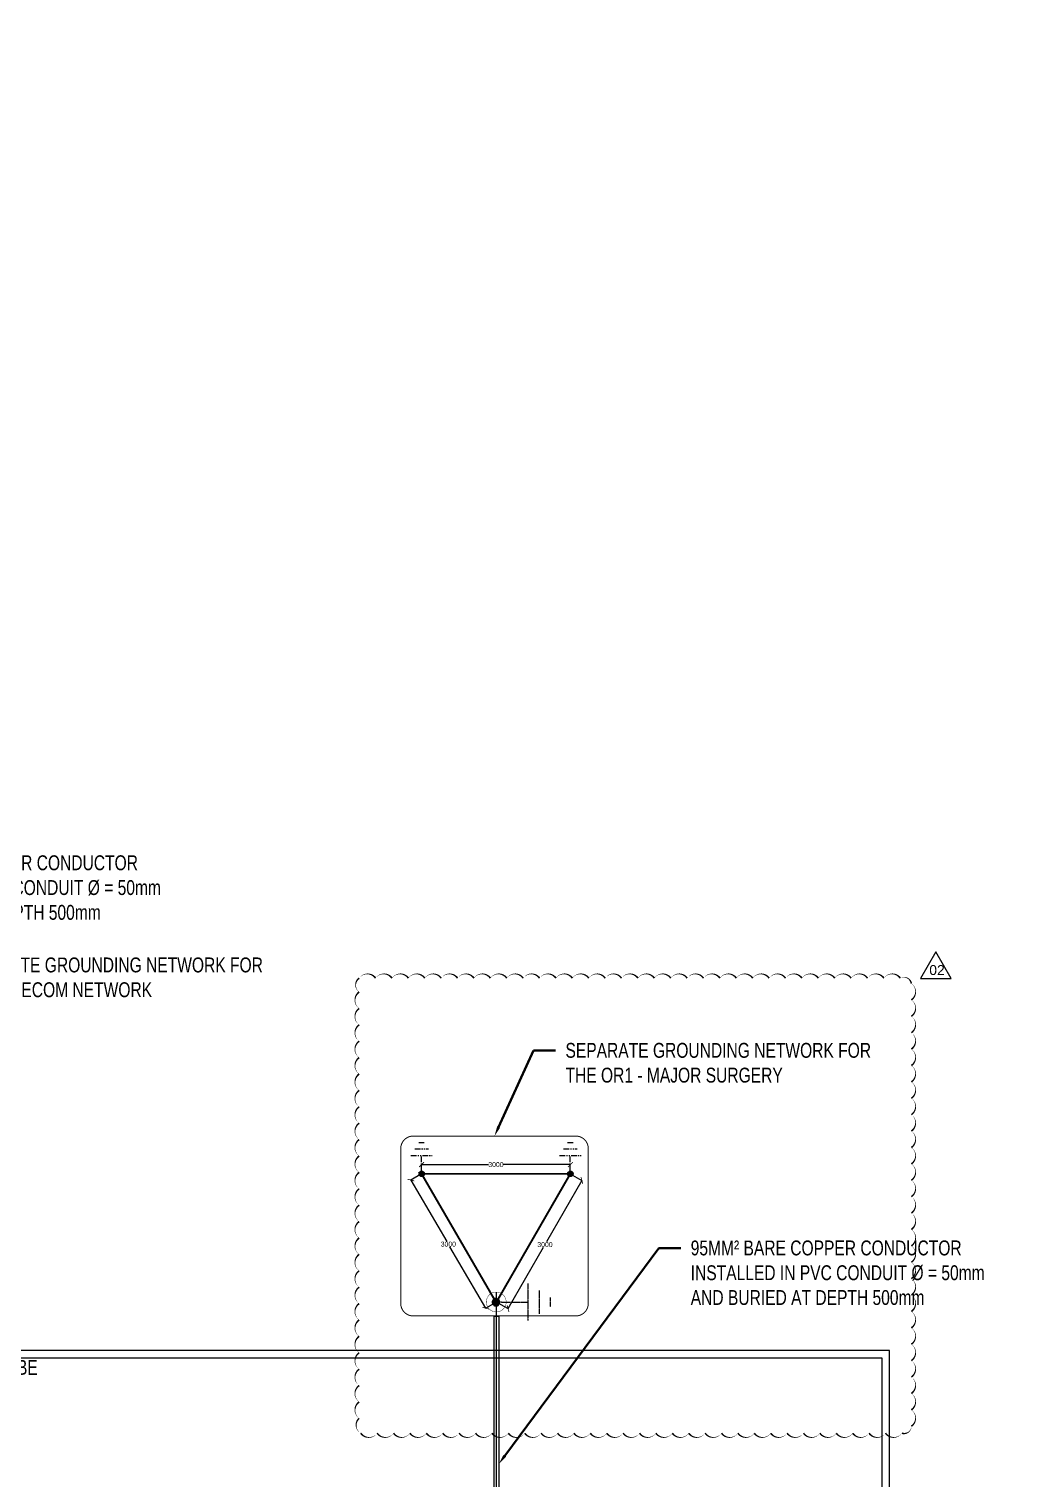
# Model space of a CAD drawing. Header units: metres. Extents: x -18745 to 220762, y -1579758 to -1356048.
# Drawn here: x 127256 to 147125, y -1385298 to -1356048 of the extents above; entities that cross this region are included whole.
import ezdxf
from ezdxf import colors
from ezdxf.entities.mleader import LeaderData, LeaderLine
from ezdxf.math import Vec2, Vec3

# ---------------------------------------------------------------- set-up
doc = ezdxf.new("R2010")
doc.units = ezdxf.units.M
doc.header["$PDMODE"] = 35
for name, pattern in [('CENTER', [2, 1.25, -0.25, 0.25, -0.25]), ('DASHDOTX2', [50.8, 25.4, -12.7, 0, -12.7]), ('DASHED', [19.05, 12.7, -6.35]), ('DASHED2', [0.375, 0.25, -0.125]), ('PHANTOMX2', [5, 2.5, -0.5, 0.5, -0.5, 0.5, -0.5])]:
    doc.linetypes.add(name, pattern=pattern)
doc.layers.get('0').update_dxf_attribs({"lineweight": 0})
doc.layers.get('Defpoints').update_dxf_attribs({"lineweight": 0})
for name, color, linetype in [('0E-PW-GRD', 6, 'Continuous'), ('0E-PW-GRD2', 6, 'Continuous'), ('E - DETAILS CLOUD', 7, 'Continuous'), ('E-DIM', 7, 'Continuous'), ('PD-VENT', 70, 'Continuous')]:
    doc.layers.add(name, color=color, linetype=linetype)
doc.layers.add('E-GRND', color=94, linetype='DASHED2', lineweight=40)
doc.layers.add('Tiles', color=252, linetype='Continuous', lineweight=5)
doc.layers.add('REV 01', color=7, linetype='Continuous', lineweight=0, true_color=0xe41b4d)
doc.styles.add('Arial', font='arial.ttf', dxfattribs={"height": 245.883234})
doc.styles.add('ROMANS', font='romans.shx', dxfattribs={"width": 0.85})
doc.styles.get("Standard").update_dxf_attribs({"font": 'GOTHIC.TTF'})
doc.dimstyles.get("Standard").update_dxf_attribs({"dimtxt": 0.1, "dimasz": 0.18, "dimexe": 0.18, "dimexo": 0.0625, "dimgap": 0.09, "dimtad": 0, "dimtih": 1, "dimtoh": 1, "dimzin": 0, "dimdsep": 46, "dimtxsty": 'Standard', "dimcen": 0.09, "dimadec": 0, "dimazin": 0, "dimtfac": 1, "dimtofl": 0, "dimtmove": 0, "dimatfit": 3, "dimfxl": 1, "dimtolj": 1, "dimtzin": 0, "dimarcsym": 0})

# ---------------------------------------------------------------- blocks, each defined once
blk = doc.blocks.new('A$C22ed9212')
at = {"layer": 'Tiles', "elevation": 0}
for points in [[(-381106, -413551), (-381106, -405051), (-399449, -405051, -0.414214), (-403099, -401401), (-403099, -395531, 0.414214), (-411749, -386881), (-430349, -386881, -0.431909), (-432844, -384231), (-427349, -384231), (-427349, -378241)], [(-380956, -413551), (-380956, -404901), (-399449, -404901, -0.414214), (-402949, -401401), (-402949, -395531, 0.414214), (-411749, -386731), (-430349, -386731, -0.414214), (-432699, -384381), (-427199, -384381), (-427199, -378241)]]:
    blk.add_lwpolyline(points, format="xyb", dxfattribs=at)
blk = doc.blocks.new('*U15')
at = {"linetype": 'ByBlock', "lineweight": -2}
h = blk.add_hatch(color=0, dxfattribs=at)
edge = h.paths.add_edge_path(flags=0)
edge.add_arc((0, 0), 1.19, 0, 180)
edge.add_arc((0, 0), 1.19, 180, 360)
at = {"color": 0, "linetype": 'ByBlock', "lineweight": -2}
for p, q in [((-13.58, -1.16), (-13.58, 1.19)), ((-10.82, -2.97), (-10.82, 2.97)), ((-8, -4.66), (-8, 4.66)), ((0, 0), (-8, 0))]:
    blk.add_line(p, q, dxfattribs=at)
blk.add_circle((0, 0), 1.19, dxfattribs=at)
blk = doc.blocks.new('_ArchTick')
at = {"color": 0, "linetype": 'ByBlock', "const_width": 0.15}
blk.add_lwpolyline([(-0.5, -0.5), (0.5, 0.5)], dxfattribs=at)
blk = doc.blocks.new('*D206')
at = {"layer": 'Defpoints', "color": 0, "transparency": 16777216}
for p in [(135175, -1378956), (135175, -1379142), (138175, -1379142)]:
    blk.add_point(p, dxfattribs=at)
at = {"layer": 'E-DIM', "lineweight": -2, "transparency": 16777216}
for p, q in [((135175, -1379142), (135175, -1378956)), ((138175, -1379142), (138175, -1378956))]:
    blk.add_line(p, q, dxfattribs=at)
at = {"layer": 'E-DIM', "color": 0, "lineweight": -2, "transparency": 16777216}
for p, q in [((135175, -1378956), (136525, -1378956)), ((138175, -1378956), (136825, -1378956))]:
    blk.add_line(p, q, dxfattribs=at)
at = {"layer": 'E-DIM', "color": 0, "lineweight": -2, "transparency": 16777216, "xscale": 100, "yscale": 100, "zscale": 100, "rotation": 180}
blk.add_blockref('_ArchTick', (135175, -1378956), dxfattribs=at)
at = {"layer": 'E-DIM', "color": 0, "lineweight": -2, "transparency": 16777216, "xscale": 100, "yscale": 100, "zscale": 100}
blk.add_blockref('_ArchTick', (138175, -1378956), dxfattribs=at)
at = {"layer": 'E-DIM', "color": 3, "transparency": 16777216, "insert": (136675, -1378956), "char_height": 100, "attachment_point": 5}
blk.add_mtext('\\A1;3000', dxfattribs=at)
blk = doc.blocks.new('GROUND-ROD1')
at = {"layer": 'E-GRND', "linetype": 'ByBlock', "lineweight": -2}
h = blk.add_hatch(color=256, dxfattribs=at)
edge = h.paths.add_edge_path(flags=0)
edge.add_arc((-6, 4), 76.2, 0, 180)
edge.add_arc((-6, 4), 76.2, 180, 360)
for p, q in [((-650, -373), (-650, 373)), ((-1097, -92), (-1097, 95)), ((-876, -237), (-876, 237)), ((-2, 0), (-650, 0))]:
    blk.add_line(p, q, dxfattribs=at)
at = {"layer": 'E-GRND', "const_width": 8}
blk.add_lwpolyline([(111, -159, -2.025962), (111, 159, -0.493593), (111, -159, 0.493593)], format="xyb", dxfattribs=at)
at = {"layer": 'E-GRND', "linetype": 'ByBlock', "lineweight": -2}
for start, end in [(360, 180), (180, 360)]:
    blk.add_arc((-6, 4), 76.2, start, end, dxfattribs=at)
blk = doc.blocks.new('*D207')
at = {"layer": 'Defpoints', "color": 0, "transparency": 16777216}
for p in [(138175, -1379142, 0), (136686, -1381728, 0), (136919, -1381862)]:
    blk.add_point(p, dxfattribs=at)
at = {"layer": 'E-DIM', "lineweight": -2, "transparency": 16777216}
for p, q in [((138175, -1379143), (138409, -1379277)), ((136686, -1381728), (136920, -1381862))]:
    blk.add_line(p, q, dxfattribs=at)
at = {"layer": 'E-DIM', "color": 0, "lineweight": -2, "transparency": 16777216}
for p, q in [((138409, -1379277), (137694, -1380517)), ((136919, -1381862), (137634, -1380622))]:
    blk.add_line(p, q, dxfattribs=at)
at = {"layer": 'E-DIM', "color": 0, "lineweight": -2, "transparency": 16777216, "xscale": 100, "yscale": 100, "zscale": 100}
for p, rotation in [((138409, -1379277), 60.05458137180595), ((136919, -1381862), 240.054581371806)]:
    blk.add_blockref('_ArchTick', p, dxfattribs=dict(at, rotation=rotation))
at = {"layer": 'E-DIM', "color": 3, "transparency": 16777216, "insert": (137664, -1380570), "char_height": 100, "attachment_point": 5}
blk.add_mtext('\\A1;3000', dxfattribs=at)
blk = doc.blocks.new('*D205')
at = {"layer": 'Defpoints', "color": 0, "transparency": 16777216}
for p in [(135175, -1379142, 0), (136686, -1381728), (136470, -1381853)]:
    blk.add_point(p, dxfattribs=at)
at = {"layer": 'E-DIM', "lineweight": -2, "transparency": 16777216}
for p, q in [((135175, -1379143), (134959, -1379268)), ((136686, -1381728), (136470, -1381854))]:
    blk.add_line(p, q, dxfattribs=at)
at = {"layer": 'E-DIM', "color": 0, "lineweight": -2, "transparency": 16777216}
for p, q in [((134960, -1379268), (135684, -1380508)), ((136470, -1381853), (135746, -1380613))]:
    blk.add_line(p, q, dxfattribs=at)
at = {"layer": 'E-DIM', "color": 0, "lineweight": -2, "transparency": 16777216, "xscale": 100, "yscale": 100, "zscale": 100}
for p, rotation in [((134960, -1379268), 120.3037327139129), ((136470, -1381853), 300.3037327139129)]:
    blk.add_blockref('_ArchTick', p, dxfattribs=dict(at, rotation=rotation))
at = {"layer": 'E-DIM', "color": 3, "transparency": 16777216, "insert": (135715, -1380561), "char_height": 100, "attachment_point": 5}
blk.add_mtext('\\A1;3000', dxfattribs=at)

msp = doc.modelspace()

# ---------------------------------------------------------------- linework, layer by layer
at = {"layer": '0E-PW-GRD', "linetype": 'DASHDOTX2', "ltscale": 10, "const_width": 40, "elevation": 0}
msp.add_lwpolyline([(136679.8, -1381737.7), (135174.8, -1379142.5), (138174.8, -1379142.5), (136679.8, -1381737.7)], dxfattribs=at)
at = {"layer": '0E-PW-GRD2', "linetype": 'DASHED', "ltscale": 20, "const_width": 26.5, "elevation": 0}
msp.add_lwpolyline([(136686.4, -1390031.5), (136685.5, -1381527.1)], dxfattribs=at)
at = {"layer": '0E-PW-GRD2', "ltscale": 20, "const_width": 26.5, "elevation": 0}
msp.add_lwpolyline([(136686, -1382016.1), (136636, -1382016.1), (136636, -1387962.4), (136736, -1387962.4), (136736, -1382016.1), (136686, -1382016.1)], dxfattribs=at)
at = {"layer": 'E - DETAILS CLOUD', "linetype": 'CENTER', "ltscale": 200, "const_width": 20, "elevation": 0}
msp.add_lwpolyline([(138287.2, -1382008.9), (135005.2, -1382008.9, -0.4142136), (134755.2, -1381758.9), (134755.2, -1378630.5, -0.4142136), (135005.2, -1378380.5), (138287.2, -1378380.5, -0.4142136), (138537.2, -1378630.5), (138537.2, -1381758.9, -0.4142136)], format="xyb", close=True, dxfattribs=at)
at = {"layer": 'REV 01', "elevation": 0}
msp.add_lwpolyline([(145548.5, -1374664.1), (145236.7, -1375204.1), (145860.2, -1375204.1)], close=True, dxfattribs=at)
at = {"layer": 'REV 01'}
msp.add_lwpolyline([(133916.8, -1375195.3, 0, 33.1, -0.5205671), (134247.5, -1375195.3, 0, 33.1, -0.5205671), (134578.3, -1375195.3, 0, 33.1, -0.5205671), (134909.1, -1375195.3, 0, 33.1, -0.5205671), (135239.8, -1375195.3, 0, 33.1, -0.5205671), (135570.6, -1375195.3, 0, 33.1, -0.5205671), (135901.3, -1375195.3, 0, 33.1, -0.5205671), (136232.1, -1375195.3, 0, 33.1, -0.5205671), (136562.9, -1375195.3, 0, 33.1, -0.5205671), (136893.6, -1375195.3, 0, 33.1, -0.5205671), (137224.4, -1375195.3, 0, 33.1, -0.5205671), (137555.2, -1375195.3, 0, 33.1, -0.5205671), (137885.9, -1375195.3, 0, 33.1, -0.5205671), (138216.7, -1375195.3, 0, 33.1, -0.5205671), (138547.5, -1375195.3, 0, 33.1, -0.5205671), (138878.2, -1375195.3, 0, 33.1, -0.5205671), (139209, -1375195.3, 0, 33.1, -0.5205671), (139539.8, -1375195.3, 0, 33.1, -0.5205671), (139870.5, -1375195.3, 0, 33.1, -0.5205671), (140201.3, -1375195.3, 0, 33.1, -0.5205671), (140532.1, -1375195.3, 0, 33.1, -0.5205671), (140862.8, -1375195.3, 0, 33.1, -0.5205671), (141193.6, -1375195.3, 0, 33.1, -0.5205671), (141524.4, -1375195.3, 0, 33.1, -0.5205671), (141855.1, -1375195.3, 0, 33.1, -0.5205671), (142185.9, -1375195.3, 0, 33.1, -0.5205671), (142516.7, -1375195.3, 0, 33.1, -0.5205671), (142847.4, -1375195.3, 0, 33.1, -0.5205671), (143178.2, -1375195.3, 0, 33.1, -0.5205671), (143509, -1375195.3, 0, 33.1, -0.5205671), (143839.7, -1375195.3, 0, 33.1, -0.5205671), (144170.5, -1375195.3, 0, 33.1, -0.5205671), (144501.3, -1375195.3, 0, 33.1, -0.5205671), (144832, -1375195.3, 0, 33.1, -0.5205671), (145054.4, -1375303.6, 0, 33.1, -0.5205671), (145054.4, -1375634.4, 0, 33.1, -0.5205671), (145054.4, -1375965.2, 0, 33.1, -0.5205671), (145054.4, -1376295.9, 0, 33.1, -0.5205671), (145054.4, -1376626.7, 0, 33.1, -0.5205671), (145054.4, -1376957.5, 0, 33.1, -0.5205671), (145054.4, -1377288.2, 0, 33.1, -0.5205671), (145054.4, -1377619, 0, 33.1, -0.5205671), (145054.4, -1377949.8, 0, 33.1, -0.5205671), (145054.4, -1378280.5, 0, 33.1, -0.5205671), (145054.4, -1378611.3, 0, 33.1, -0.5205671), (145054.4, -1378942.1, 0, 33.1, -0.5205671), (145054.4, -1379272.8, 0, 33.1, -0.5205671), (145054.4, -1379603.6, 0, 33.1, -0.5205671), (145054.4, -1379934.4, 0, 33.1, -0.5205671), (145054.4, -1380265.1, 0, 33.1, -0.5205671), (145054.4, -1380595.9, 0, 33.1, -0.5205671), (145054.4, -1380926.7, 0, 33.1, -0.5205671), (145054.4, -1381257.4, 0, 33.1, -0.5205671), (145054.4, -1381588.2, 0, 33.1, -0.5205671), (145054.4, -1381919, 0, 33.1, -0.5205671), (145054.4, -1382249.7, 0, 33.1, -0.5205671), (145054.4, -1382580.5, 0, 33.1, -0.5205671), (145054.4, -1382911.3, 0, 33.1, -0.5205671), (145054.4, -1383242, 0, 33.1, -0.5205671), (145054.4, -1383572.8, 0, 33.1, -0.5205671), (145054.4, -1383903.6, 0, 33.1, -0.5205671), (145054.4, -1384234.3, 0, 33.1, -0.5205671), (144863.4, -1384374, 0, 33.1, -0.5205671), (144532.6, -1384374, 0, 33.1, -0.5205671), (144201.9, -1384374, 0, 33.1, -0.5205671), (143871.1, -1384374, 0, 33.1, -0.5205671), (143540.3, -1384374, 0, 33.1, -0.5205671), (143209.6, -1384374, 0, 33.1, -0.5205671), (142878.8, -1384374, 0, 33.1, -0.5205671), (142548, -1384374, 0, 33.1, -0.5205671), (142217.3, -1384374, 0, 33.1, -0.5205671), (141886.5, -1384374, 0, 33.1, -0.5205671), (141555.7, -1384374, 0, 33.1, -0.5205671), (141225, -1384374, 0, 33.1, -0.5205671), (140894.2, -1384374, 0, 33.1, -0.5205671), (140563.4, -1384374, 0, 33.1, -0.5205671), (140232.7, -1384374, 0, 33.1, -0.5205671), (139901.9, -1384374, 0, 33.1, -0.5205671), (139571.1, -1384374, 0, 33.1, -0.5205671), (139240.4, -1384374, 0, 33.1, -0.5205671), (138909.6, -1384374, 0, 33.1, -0.5205671), (138578.8, -1384374, 0, 33.1, -0.5205671), (138248.1, -1384374, 0, 33.1, -0.5205671), (137917.3, -1384374, 0, 33.1, -0.5205671), (137586.5, -1384374, 0, 33.1, -0.5205671), (137255.8, -1384374, 0, 33.1, -0.5205671), (136925, -1384374, 0, 33.1, -0.5205671), (136594.2, -1384374, 0, 33.1, -0.5205671), (136263.5, -1384374, 0, 33.1, -0.5205671), (135932.7, -1384374, 0, 33.1, -0.5205671), (135601.9, -1384374, 0, 33.1, -0.5205671), (135271.2, -1384374, 0, 33.1, -0.5205671), (134940.4, -1384374, 0, 33.1, -0.5205671), (134609.7, -1384374, 0, 33.1, -0.5205671), (134278.9, -1384374, 0, 33.1, -0.5205671), (133948.1, -1384374, 0, 33.1, -0.5205671), (133916.8, -1384074.6, 0, 33.1, -0.5205671), (133916.8, -1383743.9, 0, 33.1, -0.5205671), (133916.8, -1383413.1, 0, 33.1, -0.5205671), (133916.8, -1383082.3, 0, 33.1, -0.5205671), (133916.8, -1382751.6, 0, 33.1, -0.5205671), (133916.8, -1382420.8, 0, 33.1, -0.5205671), (133916.8, -1382090, 0, 33.1, -0.5205671), (133916.8, -1381759.3, 0, 33.1, -0.5205671), (133916.8, -1381428.5, 0, 33.1, -0.5205671), (133916.8, -1381097.7, 0, 33.1, -0.5205671), (133916.8, -1380767, 0, 33.1, -0.5205671), (133916.8, -1380436.2, 0, 33.1, -0.5205671), (133916.8, -1380105.5, 0, 33.1, -0.5205671), (133916.8, -1379774.7, 0, 33.1, -0.5205671), (133916.8, -1379443.9, 0, 33.1, -0.5205671), (133916.8, -1379113.2, 0, 33.1, -0.5205671), (133916.8, -1378782.4, 0, 33.1, -0.5205671), (133916.8, -1378451.6, 0, 33.1, -0.5205671), (133916.8, -1378120.9, 0, 33.1, -0.5205671), (133916.8, -1377790.1, 0, 33.1, -0.5205671), (133916.8, -1377459.3, 0, 33.1, -0.5205671), (133916.8, -1377128.6, 0, 33.1, -0.5205671), (133916.8, -1376797.8, 0, 33.1, -0.5205671), (133916.8, -1376467, 0, 33.1, -0.5205671), (133916.8, -1376136.3, 0, 33.1, -0.5205671), (133916.8, -1375805.5, 0, 33.1, -0.5205671), (133916.8, -1375474.7, 0, 33.1, -0.5205671)], format="xyseb", close=True, dxfattribs=at)

# ---------------------------------------------------------------- block references
at = {"layer": '0E-PW-GRD', "color": 141, "linetype": 'PHANTOMX2', "xscale": 46.5, "yscale": 46.5, "zscale": 46.5, "rotation": 269.9999999999999}
for p in [(135174.8, -1379142.5, 0), (138174.8, -1379142.5, 0)]:
    msp.add_blockref('*U15', p, dxfattribs=at)
at = {"layer": '0E-PW-GRD', "color": 141, "linetype": 'PHANTOMX2', "rotation": 179.8588190251728}
msp.add_blockref('GROUND-ROD1', (136670.4, -1381727.6, 0), dxfattribs=at)
at = {"layer": 'PD-VENT'}
msp.add_blockref('A$C22ed9212', (525571.7, -977806.6, 2.4), dxfattribs=at)

# ---------------------------------------------------------------- texts
at = {"layer": 'REV 01', "insert": (145416.4, -1374931.6, 0), "char_height": 200, "attachment_point": 1, "style": 'Arial'}
msp.add_mtext_dynamic_manual_height_columns('02', width=336.004, gutter_width=1229.4, heights=[0], dxfattribs=at)

# ---------------------------------------------------------------- dimensions: what is measured, and where the dimension line sits
at = {"layer": 'E-DIM'}
for p1, p2, distance, picture, middle in [((135174.8, -1379142.5, 0), (136685.7, -1381727.6), -249.3, '*D205', (135715, -1380560.9)), ((138174.8, -1379142.5, 0), (136685.5, -1381727.7, 0), 269.9, '*D207', (137664, -1380569.8))]:
    dim = msp.add_aligned_dim(p1=p1, p2=p2, distance=distance, text='3000', dimstyle='Standard', override={"dimtxt": 100, "dimasz": 100, "dimdec": 0, "dimblk1": 'ArchTick', "dimblk2": 'ArchTick', "dimsah": 1, "dimclre": 256, "dimclrt": 3}, dxfattribs=at)
    dim.commit()
    dim.dimension.update_dxf_attribs({"geometry": picture, "text_midpoint": middle})
dim = msp.add_aligned_dim(p1=(138174.8, -1379142.5, 0), p2=(135174.8, -1379142.5, 0), distance=-186, dimstyle='Standard', override={"dimtxt": 100, "dimasz": 100, "dimdec": 0, "dimblk1": 'ArchTick', "dimblk2": 'ArchTick', "dimsah": 1, "dimclre": 256, "dimclrt": 3}, dxfattribs=at)
dim.commit()
dim.dimension.update_dxf_attribs({"geometry": '*D206', "text_midpoint": (136674.8, -1378956.5, 0)})

# ---------------------------------------------------------------- leaders
at = {"layer": 'E-GRND', "linetype": 'ByBlock', "ltscale": 400}
ml = msp.add_multileader_mtext('Standard', dxfattribs=at)
ml.set_content('{\\fArial|b0|i0|c0|p34;\\W0.75;\\C256;95MM² BARE COPPER CONDUCTOR INSTALLED IN PVC CONDUIT %%C = 50mm AND BURIED AT DEPTH 500mm}', color=140, style='ROMANS')
ml.set_leader_properties(color=181, lineweight=-1)
ml.build(insert=Vec2(0, 0))
ml.multileader.update_dxf_attribs({"dogleg_length": 319.7, "arrow_head_size": 200})
ctx = ml.context
ctx.base_point, ctx.char_height, ctx.arrow_head_size, ctx.landing_gap_size, ctx.plane_origin, ctx.plane_x_axis, ctx.plane_y_axis = Vec3(123788.5, -1372870.2, 0), 300, 200, 200, Vec3(120815.1, -1372140.1, 0), Vec3(1, 0.0000626), Vec3(-0.0000626, 1)
notes = []
notes.append((ctx, [(1, (1, 1, 0), (123346.5, -1372870.3, 0), (1, 0.0000626), 442, [(0, [(120120.8, -1378538.3, 0)], 0, [])])]))
ctx.mtext.insert, ctx.mtext.text_direction, ctx.mtext.rotation, ctx.mtext.width, ctx.mtext.defined_height, ctx.mtext.flow_direction = Vec3(123988.5, -1372717.7, 0), Vec3(1, 0.0000626), 0.0000626, 6521.108, 1068.8, 5
ml = msp.add_multileader_mtext('Standard', dxfattribs=at)
ml.set_content('{\\fArial|b0|i0|c0|p34;\\W0.75;\\C256;SEPARATE GROUNDING NETWORK FOR THE TELECOM NETWORK}', color=140, style='ROMANS')
ml.set_leader_properties(color=181, lineweight=-1)
ml.build(insert=Vec2(0, 0))
ml.multileader.update_dxf_attribs({"dogleg_length": 319.7, "arrow_head_size": 200})
ctx = ml.context
ctx.base_point, ctx.char_height, ctx.arrow_head_size, ctx.landing_gap_size, ctx.plane_origin, ctx.plane_x_axis, ctx.plane_y_axis = Vec3(125610.7, -1374931.1, 0), 300, 200, 200, Vec3(122637.2, -1374200.9, 0), Vec3(1, 0.0000626), Vec3(-0.0000626, 1)
notes.append((ctx, [(1, (1, 1, 0), (125168.7, -1374931.1, 0), (1, 0.0000626), 442, [(0, [(124379.1, -1376657.6, 0)], 0, [])])]))
ctx.mtext.insert, ctx.mtext.text_direction, ctx.mtext.rotation, ctx.mtext.width, ctx.mtext.defined_height, ctx.mtext.flow_direction = Vec3(125810.7, -1374778.5, 0), Vec3(1, 0.0000626), 0.0000626, 6521.108, 1068.8, 5
ml = msp.add_multileader_mtext('Standard', dxfattribs=at)
ml.set_content('{\\fArial|b0|i0|c0|p34;\\W0.75;\\C256;SEPARATE GROUNDING NETWORK FOR THE OR1 - MAJOR SURGERY}', color=140, style='ROMANS')
ml.set_leader_properties(color=181, lineweight=-1)
ml.build(insert=Vec2(0, 0))
ml.multileader.update_dxf_attribs({"dogleg_length": 319.7, "arrow_head_size": 200})
ctx = ml.context
ctx.base_point, ctx.char_height, ctx.arrow_head_size, ctx.landing_gap_size, ctx.plane_origin, ctx.plane_x_axis, ctx.plane_y_axis = Vec3(137877.8, -1376654, 0), 300, 200, 200, Vec3(134904.3, -1375923.8, 0), Vec3(1, 0.0000626), Vec3(-0.0000626, 1)
notes.append((ctx, [(1, (1, 1, 0), (137435.8, -1376654, 0), (1, 0.0000626), 442, [(0, [(136646.2, -1378380.5, 0)], 0, [])])]))
ctx.mtext.insert, ctx.mtext.text_direction, ctx.mtext.rotation, ctx.mtext.width, ctx.mtext.defined_height, ctx.mtext.flow_direction = Vec3(138077.8, -1376501.4, 0), Vec3(1, 0.0000626), 0.0000626, 6521.108, 1068.8, 5
ml = msp.add_multileader_mtext('Standard', dxfattribs=at)
ml.set_content('{\\fArial|b0|i0|c0|p34;\\W0.75;\\C256;TELECOM GROUNDING MAIN BUSBAR\\P(TGMB)\\PALL MATERIAL IN THIS ROOM SUCH CABINET, CABLE TRAY, ETC... SHALL BE BONDED TO THE TGMB}', color=140, style='ROMANS')
ml.set_leader_properties(color=181, lineweight=-1)
ml.build(insert=Vec2(0, 0))
ml.multileader.update_dxf_attribs({"dogleg_length": 319.7, "arrow_head_size": 200})
ctx = ml.context
ctx.base_point, ctx.char_height, ctx.arrow_head_size, ctx.landing_gap_size, ctx.plane_origin, ctx.plane_x_axis, ctx.plane_y_axis = Vec3(121085.2, -1381550.1, -4.7), 300, 200, 200, Vec3(116080.3, -1384572.9, -4.7), Vec3(1, 0.0000626), Vec3(-0.0000626, 1)
notes.append((ctx, [(1, (1, 1, 0), (120643.2, -1381550.1, -4.7), (1, 0.0000626), 442, [(0, [(110798.3, -1378740.4, -4.7)], 0, [])])]))
ctx.mtext.insert, ctx.mtext.text_direction, ctx.mtext.rotation, ctx.mtext.width, ctx.mtext.defined_height, ctx.mtext.flow_direction = Vec3(121285.2, -1381397.5, -4.7), Vec3(1, 0.0000626), 0.0000626, 6361.861, 2607.8, 5
ml = msp.add_multileader_mtext('Standard', dxfattribs=at)
ml.set_content('{\\fArial|b0|i0|c0|p34;\\W0.75;\\C256;95MM² BARE COPPER CONDUCTOR INSTALLED IN PVC CONDUIT %%C = 50mm AND BURIED AT DEPTH 500mm}', color=140, style='ROMANS')
ml.set_leader_properties(color=181, lineweight=-1)
ml.build(insert=Vec2(0, 0))
ml.multileader.update_dxf_attribs({"dogleg_length": 319.7, "arrow_head_size": 200})
ctx = ml.context
ctx.base_point, ctx.char_height, ctx.arrow_head_size, ctx.landing_gap_size, ctx.plane_origin, ctx.plane_x_axis, ctx.plane_y_axis = Vec3(140403.7, -1380639.9, 0), 300, 200, 200, Vec3(137430.2, -1378591, 0), Vec3(1, 0.0000626), Vec3(-0.0000626, 1)
notes.append((ctx, [(1, (1, 1, 0), (139961.7, -1380640, 0), (1, 0.0000626), 442, [(0, [(136736, -1384989.3, 0)], 0, [])])]))
ctx.mtext.insert, ctx.mtext.text_direction, ctx.mtext.rotation, ctx.mtext.width, ctx.mtext.defined_height, ctx.mtext.flow_direction = Vec3(140603.7, -1380487.4, 0), Vec3(1, 0.0000626), 0.0000626, 6521.108, 1068.8, 5
for ctx, leaders in notes:
    for number, flags, end, landing, length, lines in leaders:
        leader = LeaderData()
        leader.index, (leader.has_last_leader_line, leader.has_dogleg_vector, leader.attachment_direction) = number, flags
        leader.last_leader_point, leader.dogleg_vector, leader.dogleg_length = Vec3(end), Vec3(landing), length
        for number, points, colour, breaks in lines:
            line = LeaderLine()
            line.index, line.vertices, line.color, line.breaks = number, Vec3.list(points), colors.encode_raw_color(colour), breaks
            leader.lines.append(line)
        ctx.leaders.append(leader)

doc.saveas('drawing.dxf')
